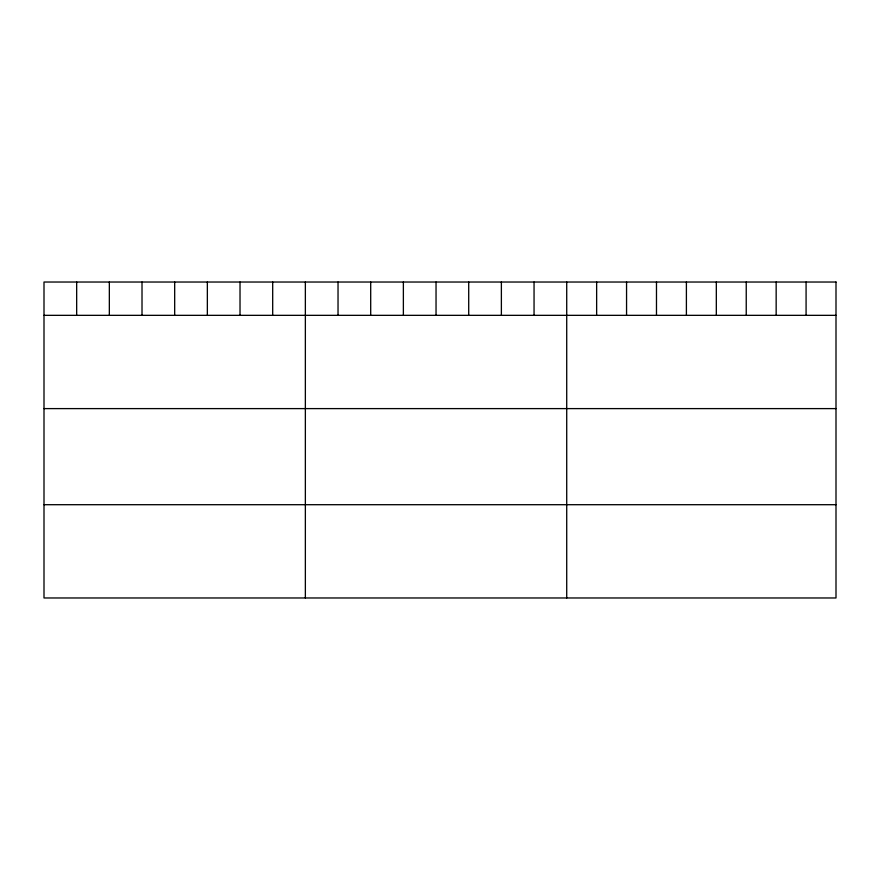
<?xml version="1.0" encoding="UTF-8"?>
<svg xmlns="http://www.w3.org/2000/svg" width="880" height="880" viewBox="0 0 880 880"><rect width="100%" height="100%" fill="white"/><g stroke="black" fill="none" stroke-linecap="round" stroke-linejoin="round"><path stroke-width="1.32" d="M44 315.337L836 315.337M44 408.606L836 408.606M44 504.702L836 504.702M806.08 282.029L806.08 315.337M776.16 282.029L776.16 315.337M746.24 282.029L746.24 315.337M716.32 282.029L716.32 315.337M686.4 282.029L686.4 315.337M656.48 282.029L656.48 315.337M626.56 282.029L626.56 315.337M596.64 282.029L596.64 315.337M566.72 282.029L566.72 597.971M534.05 282.029L534.05 315.337M501.38 282.029L501.38 315.337M468.71 282.029L468.71 315.337M436.04 282.029L436.04 315.337M403.37 282.029L403.37 315.337M370.7 282.029L370.7 315.337M338.03 282.029L338.03 315.337M305.36 282.029L305.36 597.971M272.69 282.029L272.69 315.337M240.02 282.029L240.02 315.337M207.35 282.029L207.35 315.337M174.68 282.029L174.68 315.337M142.01 282.029L142.01 315.337M109.34 282.029L109.34 315.337M76.67 282.029L76.67 315.337M836 282.029L44 282.029L44 597.971L836 597.971L836 282.029"/></g></svg>
